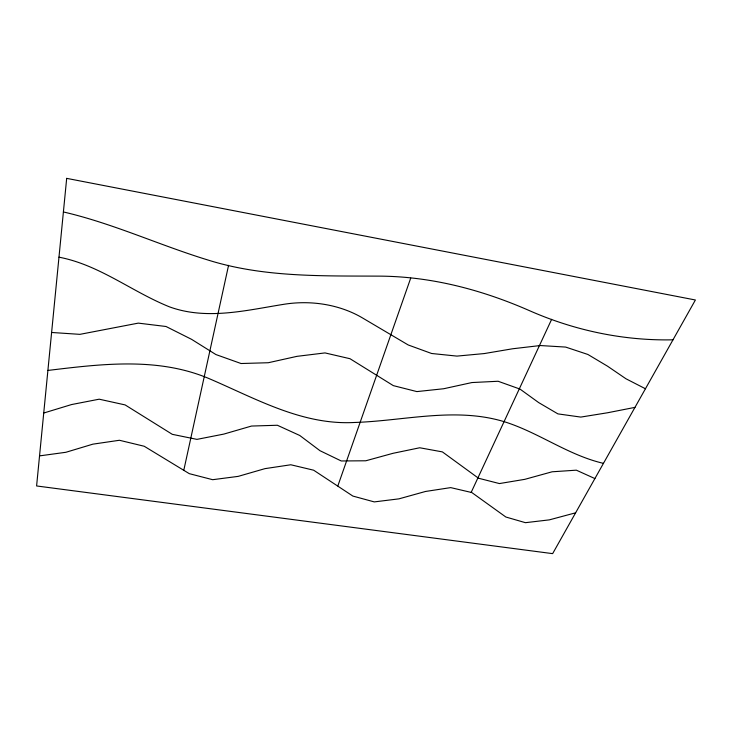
<?xml version="1.0" encoding="UTF-8"?>
<svg xmlns="http://www.w3.org/2000/svg" width="732" height="732" viewBox="0 0 732 732"><rect width="100%" height="100%" fill="white"/><g stroke="black" fill="none" stroke-linecap="round" stroke-linejoin="round"><path stroke-width="1.1" d="M183.787 470.292L228.567 265.323M337.827 485.975L410.707 278.123M471.17 492.398L551.654 319.308M43.737 413.022L71.553 404.558L99.177 399.187L125.126 404.915L172.295 434.332L196.954 439.374L223.809 434.094L251.515 426.051L277.355 425.255L299.754 435.476L320.003 450.711L341.24 460.968L365.78 460.785L393.047 453.3L419.72 447.764L442.384 451.891L478.499 478.225L499.425 483.568L524.871 479.323L552.12 471.792L576.34 470.173L594.896 478.572M575.617 512.821L549.329 519.866L525.439 522.685L505.849 517.012L471.829 492.554L450.692 487.613L425.521 491.465L398.958 498.849L374.272 501.905L352.861 496.067L313.644 470.2L290.805 464.765L264.984 468.636L238.184 476.376L212.673 479.698L189.286 473.659L144.222 446.255L119.426 440.271L92.882 444.159L65.871 452.285L39.537 455.89M634.964 407.376L607.551 412.766L580.796 417.084L557.903 413.882L538.706 402.609L520.004 389.085L498.117 381.262L471.93 382.552L443.702 388.738L416.883 391.593L393.313 385.627L349.988 358.707L324.999 352.916L297.018 356.338L268.278 362.733L241.057 363.52L215.922 354.562L191.574 339.337L166.027 326.499L138.302 323.123L79.907 334.35L51.615 332.474M47.9 370.438C101.922 363.923 158.853 356.777 210.413 379.176C256.502 399.004 302.618 425.329 354.562 422.474C404.512 420.873 455.551 406.708 504.741 421.852C538.944 432.658 568.279 455.213 603.461 463.356M672.983 339.822C623.664 340.865 574.693 330.544 529.584 310.707C481.446 289.561 429.748 276.01 376.916 276.12C320.213 275.882 262.413 277.199 207.678 259.933C159.201 245.074 112.938 223.416 63.4 211.951M58.981 257.179C99.497 264.902 131.97 291.812 169.595 306.9C206.854 320.378 246.117 310.313 283.751 304.32A98.701 76.604 -2.7 0 1 363.154 318.329L408.209 344.964L431.606 353.492L456.96 356.1L484.282 353.565L512.61 348.771L540.28 345.541L565.644 347.078L587.897 354.471L607.487 366.165L626.016 378.801L645.441 388.756M66.685 178.361L36.6 485.957L552.642 553.639L695.4 299.992L66.685 178.361"/></g></svg>
